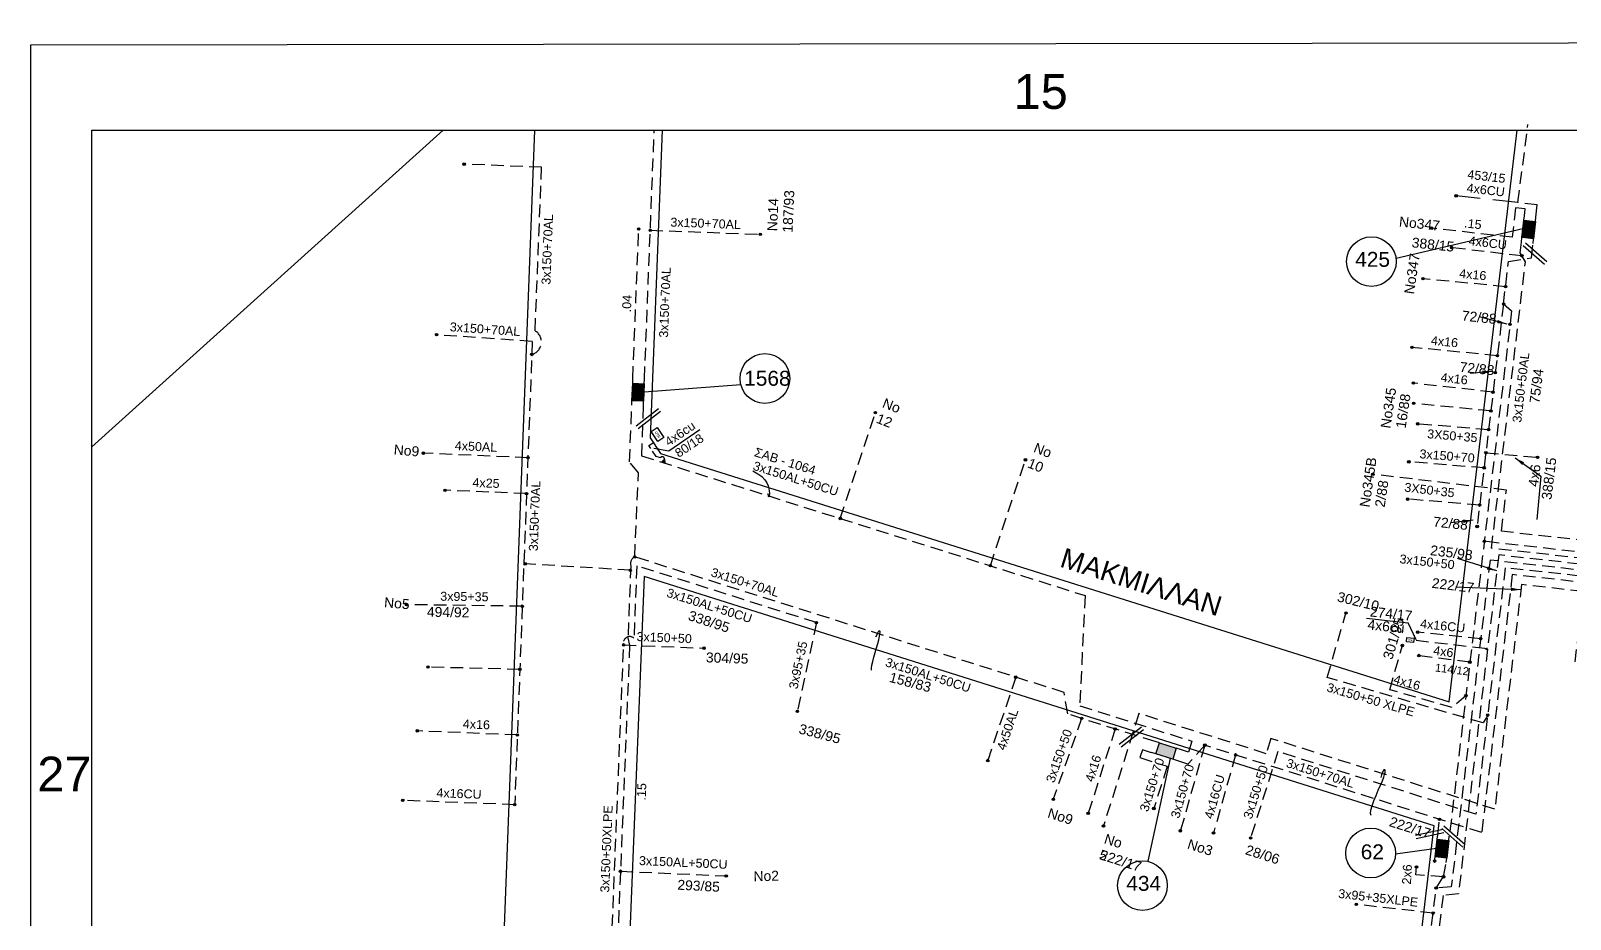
# Model space of a CAD drawing. Header units: millimetres. Extents: x 2910 to 3994, y 712 to 1224.
# Drawn here: x 2910.3 to 3065.1, y 1134.6 to 1223.9 of the extents above; entities that cross this region are included whole.
import ezdxf
from ezdxf.enums import TextEntityAlignment as Align

# ---------------------------------------------------------------- set-up
doc = ezdxf.new("R2010")
doc.units = ezdxf.units.MM
doc.linetypes.add('DASHED', pattern=[19.05, 12.7, -6.35])
for name, color, linetype in [('.04', 7, 'Continuous'), ('.15', 7, 'Continuous'), ('2x6', 7, 'Continuous'), ('3x150+50', 7, 'Continuous'), ('3x150+50 XLPE', 7, 'Continuous'), ('3x150+50AL', 7, 'Continuous'), ('3x150+50CU', 7, 'Continuous'), ('3x150+70', 7, 'Continuous'), ('3x150+70AL', 7, 'Continuous'), ('3x150AL+50CU', 7, 'Continuous'), ('3X50+35', 7, 'Continuous'), ('3x95+35', 7, 'Continuous'), ('3x95+35CUXLPE', 7, 'Continuous'), ('4x16', 7, 'Continuous'), ('4x16CU', 7, 'Continuous'), ('4x25', 7, 'Continuous'), ('4x50AL', 7, 'Continuous'), ('4x6', 7, 'Continuous'), ('4x6CU', 7, 'Continuous'), ('Link Box 4 Διευθύνσεων', 7, 'Continuous'), ('Pillar OTE', 7, 'Continuous'), ('text διευθύνσεων', 7, 'Continuous'), ('TEXT ΚΑΛΩΔΙΩΝ', 7, 'Continuous'), ('Άγνωστα', 7, 'Continuous'), ('Επιγραφές - Σχήματα', 7, 'Continuous'), ('Καλώδια ΧΤ   3x150AL+50XLPE', 7, 'Continuous'), ('Συνδέσεις', 7, 'Continuous'), ('Τομή', 7, 'Continuous'), ('Υπόβαθρο ΔΕΗ', 7, 'Continuous'), ('Υπόγεια καλώδια Παροχών ΧΤ   4x50AL', 7, 'Continuous'), ('Υπόγεια καλώδια Παροχών ΧΤ   4x6', 7, 'Continuous')]:
    doc.layers.add(name, color=color, linetype=linetype)
doc.styles.get("Standard").update_dxf_attribs({"font": 'arial.ttf'})
doc.linetypes.add('SYN_LINE', pattern='A,0.5,-0.0001,["/\\/\\/\\/",Standard,S=0.1,R=0,X=0,Y=-0.05],-0.25', length=0.7501)
doc.dimstyles.new('ISO-25', dxfattribs={"dimtxt": 2.5, "dimasz": 2.5, "dimexe": 1.25, "dimexo": 0.625, "dimtad": 1, "dimtxsty": 'Standard', "dimcen": 2.5, "dimadec": 0, "dimazin": 0, "dimtfac": 1, "dimtmove": 0, "dimatfit": 3, "dimfxl": 1, "dimarcsym": 0})

# ---------------------------------------------------------------- blocks, each defined once
blk = doc.blocks.new('LINK BOX 4 ΑΝΑΧΩΡΗΣΕΩΝ')
at = {"layer": 'Link Box 4 Διευθύνσεων', "ltscale": 40}
blk.add_hatch(color=256, dxfattribs=at).paths.add_polyline_path([(-3.54, 0), (-3.54, -4.67), (3.54, -4.67), (3.54, 0)])
for p, q in [((-3.54, 0), (-5.33, 0)), ((5.33, 0), (3.54, 0)), ((-3.54, -4.67), (-5.33, -4.67)), ((5.33, -4.67), (3.54, -4.67))]:
    blk.add_line(p, q, dxfattribs=at)
blk.add_lwpolyline([(-3.54, -4.67), (-3.54, 0), (3.54, 0), (3.54, -4.67)], close=True, dxfattribs=at)
blk = doc.blocks.new('ΤΟΜΗ')
at = {"layer": 'Τομή', "ltscale": 40}
for p, q in [((-5.7, 0), (17.1, 0)), ((-5.7, -2.8), (17.1, -2.8))]:
    blk.add_line(p, q, dxfattribs=at)
blk = doc.blocks.new('_ΣΥΝΔΕΣΗ')
at = {"layer": 'Συνδέσεις', "linetype": 'SYN_LINE', "ltscale": 40}
blk.add_hatch(color=256, dxfattribs=at).paths.add_polyline_path([(0.5, -0.01, 1), (-0.5, -0.01, 1)])
at = {"layer": 'Συνδέσεις'}
blk.add_circle((0, -0.01), 0.5, dxfattribs=at)
blk = doc.blocks.new('PILLAR ΟΤΕ')
at = {"layer": 'Pillar OTE', "ltscale": 40}
blk.add_lwpolyline([(-3.31, 2.02), (3.39, 2.02), (3.39, -1.99), (-3.31, -1.99)], close=True, dxfattribs=at)
at = {"layer": 'Pillar OTE', "insert": (-1.81, 0.71), "char_height": 1.3575, "width": 109.961, "attachment_point": 1}
blk.add_mtext('{\\fArial|b1|i0|c161|p34;OTE}', dxfattribs=at)

msp = doc.modelspace()

# ---------------------------------------------------------------- hatches: boundary and pattern name
at = {"layer": 'Pillar OTE', "ltscale": 40}
h = msp.add_hatch(color=256, dxfattribs=at)
h.dxf.hatch_style = 1
h.paths.add_polyline_path([(2974.05, 1180.46), (2974, 1180.87), (2973.71, 1180.56)])
h = msp.add_hatch(color=256, dxfattribs=at)
h.dxf.hatch_style = 1
h.paths.add_polyline_path([(3056.82, 1161.93), (3056.44, 1161.83), (3056.78, 1161.61)])

# ---------------------------------------------------------------- linework, layer by layer
at = {"layer": '.04', "color": 85, "linetype": 'DASHED', "lineweight": -3, "ltscale": 0.1}
msp.add_lwpolyline([(2970.82, 1188.95), (2971.42, 1204.01)], dxfattribs=at)
at = {"layer": '.04', "color": 1, "linetype": 'DASHED', "lineweight": -3, "ltscale": 0.1}
msp.add_lwpolyline([(2971.88, 1186.24), (2971.68, 1181.2), (3016.32, 1167.15), (3015.78, 1156.07), (3027.06, 1152.51), (3026.71, 1151.41), (3025.91, 1151.67)], dxfattribs=at)
at = {"layer": '.15', "color": 173, "linetype": 'DASHED', "lineweight": -3, "ltscale": 0.1}
msp.add_lwpolyline([(3060.51, 1205.34), (3060.59, 1206.05), (3059.62, 1206.15), (3059.29, 1203.18), (3051.19, 1204.09)], dxfattribs=at)
at = {"layer": '.15', "color": 85, "linetype": 'DASHED', "lineweight": -3, "ltscale": 0.1}
msp.add_lwpolyline([(2971.01, 1171.04, 0.360161), (2970.62, 1170.16), (2970.33, 1162.9), (2970.5, 1162.16), (2968.96, 1124.08), (2967.99, 1122.73), (2968.52, 1102.43), (2969.87, 1085.52), (2970.54, 1084.96)], format="xyb", dxfattribs=at)
at = {"layer": '2x6', "color": 173, "linetype": 'DASHED', "lineweight": -3, "ltscale": 0.1}
msp.add_lwpolyline([(3052.37, 1138.87), (3049.6, 1139.06), (3049.66, 1139.86)], dxfattribs=at)
at = {"layer": '3x150+50', "color": 5, "linetype": 'DASHED', "lineweight": -3, "ltscale": 0.1}
for points in [[(3058.41, 1196.47), (3058.92, 1200.73), (3061.22, 1201.12), (3061.38, 1202.57)], [(3058.41, 1196.47), (3059.23, 1195.78), (3052.96, 1142.95)], [(3058.41, 1196.47), (3055.76, 1174.1)], [(3129.04, 1152.38), (3120.6, 1155.7), (3116.86, 1146.2), (3070.46, 1164.07), (3071.23, 1170.95), (3056.48, 1172.6)]]:
    msp.add_lwpolyline(points, dxfattribs=at)
at = {"layer": '3x150+50', "color": 30, "linetype": 'DASHED', "lineweight": -3, "ltscale": 0.1}
msp.add_lwpolyline([(3121.78, 1143.34), (3121.36, 1142.29), (3115.31, 1144.62), (3115.36, 1144.85), (3069.1, 1162.67), (3069.9, 1169.89), (3057.93, 1171.23), (3053.88, 1137.14), (3052.34, 1137), (3051.74, 1132.4), (3052.72, 1132.27), (3051.96, 1126.49), (3051.37, 1125.92), (3051.19, 1124.38)], dxfattribs=at)
at = {"layer": '3x150+50', "color": 1, "linetype": 'DASHED', "lineweight": -3, "ltscale": 0.1}
for points in [[(3127.53, 1148.54), (3125.6, 1149.3), (3121.7, 1139.4), (3112.58, 1143.05), (3112.63, 1143.33), (3066.51, 1161.1), (3067.32, 1168.37), (3059.3, 1169.26), (3056.22, 1143.31), (3028.36, 1152.1), (3026.66, 1150.2), (3025.56, 1150.55)], [(3051.8, 1143.09), (3051.98, 1144.65)]]:
    msp.add_lwpolyline(points, dxfattribs=at)
at = {"layer": '3x150+50', "color": 27, "linetype": 'DASHED', "lineweight": -3, "ltscale": 0.1}
msp.add_lwpolyline([(2969.9, 1162.18), (2977.98, 1161.86)], dxfattribs=at)
at = {"layer": '3x150+50', "color": 85, "linetype": 'DASHED', "lineweight": -3, "ltscale": 0.1}
for points in [[(3015.97, 1154.8), (3013.12, 1146.67)], [(3035.71, 1151.46), (3032.97, 1142.77)]]:
    msp.add_lwpolyline(points, dxfattribs=at)
at = {"layer": '3x150+50 XLPE', "color": 85, "linetype": 'DASHED', "lineweight": -3, "ltscale": 0.1}
msp.add_lwpolyline([(3056.82, 1155.13), (3056.35, 1154.34), (3040.67, 1158.91), (3042.56, 1165.38)], dxfattribs=at)
at = {"layer": '3x150+50AL', "color": 133, "linetype": 'DASHED', "lineweight": -3, "ltscale": 0.1}
msp.add_lwpolyline([(3128.9, 1152.01), (3121.01, 1155.12), (3117.2, 1145.43), (3069.81, 1163.68), (3070.56, 1170.42), (3057.2, 1171.91), (3060.62, 1200.7), (3060.1, 1201.6), (3060.22, 1202.7)], dxfattribs=at)
at = {"layer": '3x150+50CU', "color": 27, "linetype": 'DASHED', "lineweight": -3, "ltscale": 0.1}
msp.add_lwpolyline([(2989.29, 1164.43), (2971.22, 1170.14), (2970.93, 1162.87)], dxfattribs=at)
at = {"layer": '3x150+70', "color": 5, "linetype": 'DASHED', "lineweight": -3, "ltscale": 0.1}
for points in [[(3056.46, 1179.99), (3048.89, 1180.6)], [(3056.01, 1176.25), (3048.77, 1176.85)]]:
    msp.add_lwpolyline(points, dxfattribs=at)
at = {"layer": '3x150+70', "color": 1, "linetype": 'DASHED', "lineweight": -3, "ltscale": 0.1}
for points in [[(3023.01, 1151.35), (3022.08, 1151.65), (3021.83, 1150.85), (3024.58, 1149.98), (3023.23, 1145.73)], [(3028.36, 1152.1), (3025.91, 1143.49)]]:
    msp.add_lwpolyline(points, dxfattribs=at)
at = {"layer": '3x150+70AL', "color": 85, "linetype": 'DASHED', "lineweight": -3, "ltscale": 0.1}
for points in [[(2971.99, 1188.9), (2972.98, 1213.94)], [(2972.58, 1203.89), (2983.65, 1203.48)], [(2960.71, 1192.7), (2951.08, 1193.37)], [(2960.71, 1192.7), (2958.94, 1146.12)], [(3023.37, 1152.47), (3014.57, 1155.24), (3014.21, 1157.41), (2971.01, 1171.04)], [(2970.58, 1169.7), (2960, 1170.34)], [(3127.71, 1148.99), (3125.03, 1150.05), (3121.13, 1140.09), (3113.23, 1143.26), (3113.31, 1143.71), (3067.15, 1161.49), (3067.98, 1168.9), (3058.58, 1169.95), (3055.64, 1145.17), (3035.71, 1151.46)], [(2959.46, 1159.73), (2950.21, 1159.95)]]:
    msp.add_lwpolyline(points, dxfattribs=at)
msp.add_lwpolyline([(2960.66, 1191.39, 0.662412), (2960.99, 1193.77), (2961.65, 1210.22), (2953.85, 1210.53)], format="xyb", dxfattribs=at)
at = {"layer": '3x150+70AL', "color": 173, "linetype": 'DASHED', "lineweight": -3, "ltscale": 0.1}
for points in [[(3128.57, 1151.18), (3121.8, 1153.85), (3117.58, 1143.12), (3114.55, 1144.23), (3114.65, 1144.48), (3068.45, 1162.28), (3069.24, 1169.36), (3057.06, 1170.72), (3053.16, 1137.87), (3051.64, 1137.73)], [(3050.03, 1124.52), (3051.64, 1137.73), (3052.37, 1138.87), (3052.64, 1140.31)]]:
    msp.add_lwpolyline(points, dxfattribs=at)
at = {"layer": '3x150+70AL', "color": 27, "linetype": 'DASHED', "lineweight": -3, "ltscale": 0.1}
msp.add_lwpolyline([(2989.68, 1043.01), (2987.51, 1043.13), (2987.35, 1040.15), (2968.09, 1041.4), (2969.93, 1084.69), (2969.29, 1085.23), (2967.92, 1102.39), (2967.39, 1122.92), (2968.37, 1124.29), (2969.9, 1162.18, -0.755849), (2970.93, 1162.87, 0.755849)], format="xyb", dxfattribs=at)
at = {"layer": '3x150AL+50CU', "color": 85, "linetype": 'DASHED', "lineweight": -3, "ltscale": 0.1}
for points in [[(2971.01, 1171.04), (2971.39, 1179.5), (2970.49, 1180.59), (2970.72, 1186.28)], [(2969.58, 1139.43), (2980.21, 1138.96)]]:
    msp.add_lwpolyline(points, dxfattribs=at)
at = {"layer": '3X50+35', "color": 5, "linetype": 'DASHED', "lineweight": -3, "ltscale": 0.1}
for points in [[(3057.14, 1185.71), (3049.37, 1186.48)], [(3056.91, 1183.82), (3049.78, 1184.41)]]:
    msp.add_lwpolyline(points, dxfattribs=at)
at = {"layer": '3X50+35', "color": 2, "linetype": 'DASHED', "lineweight": -3, "ltscale": 0.1}
msp.add_lwpolyline([(3069.35, 1176.56), (3068.88, 1172.42), (3058.21, 1173.61), (3058.7, 1177.75), (3045.26, 1179.35)], dxfattribs=at)
at = {"layer": '3x95+35', "color": 85, "linetype": 'DASHED', "lineweight": -3, "ltscale": 0.1}
msp.add_lwpolyline([(2959.7, 1166.08), (2948.04, 1166.23)], dxfattribs=at)
at = {"layer": '3x95+35', "color": 27, "linetype": 'DASHED', "lineweight": -3, "ltscale": 0.1}
msp.add_lwpolyline([(2989.29, 1164.43), (2987.38, 1155.5)], dxfattribs=at)
at = {"layer": '3x95+35CUXLPE', "color": 173, "linetype": 'DASHED', "lineweight": -3, "ltscale": 0.1}
msp.add_lwpolyline([(3051.33, 1135.22), (3043.6, 1136.09)], dxfattribs=at)
at = {"layer": '4x16', "color": 5, "linetype": 'DASHED', "lineweight": -3, "ltscale": 0.1}
for points in [[(3058.62, 1198.21), (3050.32, 1199.01)], [(3057.8, 1191.27), (3049.2, 1192.11)], [(3057.36, 1187.61), (3049.35, 1188.51)], [(3054.63, 1157.08), (3053.26, 1155.89), (3046.97, 1157.68), (3048.24, 1162.13)]]:
    msp.add_lwpolyline(points, dxfattribs=at)
at = {"layer": '4x16', "color": 85, "linetype": 'DASHED', "lineweight": -3, "ltscale": 0.1}
for points in [[(2959.2, 1153.13), (2949.14, 1153.54)], [(3019.35, 1153.74), (3016.63, 1145.25)]]:
    msp.add_lwpolyline(points, dxfattribs=at)
at = {"layer": '4x16CU', "color": 173, "linetype": 'DASHED', "lineweight": -3, "ltscale": 0.1}
msp.add_lwpolyline([(3056.12, 1162.81), (3049.77, 1163.46)], dxfattribs=at)
at = {"layer": '4x16CU', "color": 1, "linetype": 'DASHED', "lineweight": -3, "ltscale": 0.1}
msp.add_lwpolyline([(3031.46, 1151.12), (3029.24, 1143.27)], dxfattribs=at)
at = {"layer": '4x16CU', "color": 85, "linetype": 'DASHED', "lineweight": -3, "ltscale": 0.1}
msp.add_lwpolyline([(2958.94, 1146.12), (2947.68, 1146.55)], dxfattribs=at)
at = {"layer": '4x25', "color": 85, "linetype": 'DASHED', "lineweight": -3, "ltscale": 0.1}
msp.add_lwpolyline([(2960.13, 1177.4), (2951.92, 1177.74)], dxfattribs=at)
at = {"layer": '4x50AL', "color": 85, "linetype": 'DASHED', "lineweight": -3, "ltscale": 0.1}
for points in [[(2960.27, 1181.01), (2949.75, 1181.47)], [(3009.34, 1158.94), (3006.53, 1150.55)]]:
    msp.add_lwpolyline(points, dxfattribs=at)
at = {"layer": '4x6', "color": 5, "linetype": 'DASHED', "lineweight": -3, "ltscale": 0.1}
for points in [[(3056.64, 1181.51), (3061.84, 1181.04)], [(3055.03, 1160.45), (3049.9, 1161.11)]]:
    msp.add_lwpolyline(points, dxfattribs=at)
at = {"layer": '4x6CU', "color": 173, "linetype": 'DASHED', "lineweight": -3, "ltscale": 0.1}
msp.add_lwpolyline([(3061.67, 1205.21), (3061.81, 1206.44), (3059.86, 1206.66), (3060.87, 1214.51)], dxfattribs=at)
at = {"layer": '4x6CU', "color": 133, "linetype": 'DASHED', "lineweight": -3, "ltscale": 0.1}
msp.add_lwpolyline([(3060.26, 1201.31), (3053.2, 1202.13)], dxfattribs=at)
at = {"layer": 'Pillar OTE', "ltscale": 40}
msp.add_lwpolyline([(2973.71, 1180.56), (2974, 1180.87), (2974.05, 1180.46), (2973.71, 1180.56)], dxfattribs=at)
at = {"layer": 'TEXT ΚΑΛΩΔΙΩΝ', "color": 7, "linetype": 'Continuous', "ltscale": 0.1}
msp.add_lwpolyline([(3044.62, 1164.88), (3048.83, 1164.4)], dxfattribs=at)
for points in [[(2982.9, 1179.68), (2984.42, 1178.98), (2984.69, 1176.92), (2984.44, 1176.9), (2984.44, 1177.41)], [(2994.85, 1159.65), (2994.74, 1159.97), (2995.91, 1163.61), (2995.55, 1163.68), (2995.44, 1163.33), (2995.22, 1162.96)]]:
    msp.add_open_spline(points, degree=3, dxfattribs=at)
at = {"layer": 'Άγνωστα', "linetype": 'Continuous', "lineweight": -3, "ltscale": 0.1}
msp.add_lwpolyline([(3993.79, 714.16), (2910.27, 712.76), (2910.26, 1222.54), (3993.11, 1223.94)], close=True, dxfattribs=at)
at = {"layer": 'Άγνωστα', "color": 1, "linetype": 'DASHED', "lineweight": -3, "ltscale": 0.1}
for points in [[(2991.69, 1174.9), (2995.22, 1185.55)], [(3006.79, 1170.15), (3010.32, 1180.8)]]:
    msp.add_lwpolyline(points, dxfattribs=at)
at = {"layer": 'Καλώδια ΧΤ   3x150AL+50XLPE', "color": 151, "linetype": 'DASHED', "ltscale": 0.1}
msp.add_lwpolyline([(3129.19, 1152.75), (3120.2, 1156.29), (3116.53, 1146.89), (3116.53, 1146.89), (3116.53, 1146.89), (3113.63, 1148), (3113.27, 1147.08), (3113.27, 1147.08), (3111.61, 1142.76), (3065.63, 1160.47), (3066.42, 1167.56), (3060.23, 1168.25), (3057.54, 1145.67), (3035.02, 1152.78), (3034.54, 1151.25), (3021.74, 1155.29), (3018.17, 1143.98)], dxfattribs=at)
at = {"layer": 'Υπόβαθρο ΔΕΗ', "lineweight": -3}
msp.add_lwpolyline([(2916.4, 1211.92), (2916.4, 1213.94), (3915.14, 1213.94), (3915.14, 721.1), (2916.4, 721.1)], close=True, dxfattribs=at)
at = {"layer": 'Υπόβαθρο ΔΕΗ', "linetype": 'Continuous', "lineweight": -3}
for points in [[(2916.4, 1182.11), (2951.75, 1213.94)], [(2960.92, 1213.94), (2956.8, 1105.7), (2916.4, 1131.73)], [(2973.78, 1213.94), (2972.56, 1183.02), (2973.6, 1181.44), (3052.95, 1156.46), (3059.78, 1213.94)], [(3062.17, 1179.14), (3061.77, 1174.81)], [(2969.22, 1100.81), (3005.46, 1082.58), (3042.94, 1072.55), (3051.43, 1143.98), (2971.98, 1169.06), (2969.22, 1100.81)]]:
    msp.add_lwpolyline(points, dxfattribs=at)
at = {"layer": 'Υπόβαθρο ΔΕΗ', "lineweight": -3}
for points in [[(3060.37, 1204.02), (3047.61, 1201.03)], [(2971.97, 1187.62), (2981.69, 1188.36)], [(3024.88, 1150.77), (3022.63, 1140.43)], [(3051.9, 1141.74), (3047.55, 1141.16)]]:
    msp.add_lwpolyline(points, dxfattribs=at)
for centre in [(3045.12, 1200.73), (2984.11, 1188.98), (3045.05, 1141.26), (3022.09, 1137.98)]:
    msp.add_circle(centre, 2.5, dxfattribs=at)
at = {"layer": 'Υπόβαθρο ΔΕΗ', "linetype": 'Continuous', "lineweight": -3}
msp.add_open_spline([(3045.09, 1145.03), (3044.76, 1145.38), (3046.82, 1149.52), (3046.35, 1149.79), (3046.18, 1149.26), (3046.07, 1148.87)], degree=3, dxfattribs=at)
at = {"layer": 'Υπόγεια καλώδια Παροχών ΧΤ   4x6', "color": 173, "linetype": 'DASHED', "ltscale": 0.2}
msp.add_lwpolyline([(3059.86, 1206.66), (3053.65, 1207.35)], dxfattribs=at)
at = {"layer": 'Υπόγεια καλώδια Παροχών ΧΤ   4x6', "color": 1, "linetype": 'DASHED', "ltscale": 0.05}
msp.add_lwpolyline([(2974, 1180.87, 0.882656), (2973.6, 1180.99), (2973.16, 1181.14), (2972.43, 1182.24), (2973.26, 1182.79)], format="xyb", dxfattribs=at)
at = {"layer": 'Υπόγεια καλώδια Παροχών ΧΤ   4x6', "color": 30, "linetype": 'DASHED', "ltscale": 0.1}
msp.add_lwpolyline([(3056.55, 1161.82), (3049.4, 1162.64)], dxfattribs=at)

# ---------------------------------------------------------------- block references
at = {"layer": 'Link Box 4 Διευθύνσεων', "lineweight": -3, "xscale": 0.2499999999999997, "yscale": 0.2499999999999997, "zscale": 0.2499999999999997}
for p, rotation in [((3061.53, 1203.89), 263.6415095533855), ((2971.94, 1187.57), 267.7378614055097), ((3024.64, 1152.07), 342.4834879545871), ((3052.8, 1141.63), 263.2216058035331)]:
    msp.add_blockref('LINK BOX 4 ΑΝΑΧΩΡΗΣΕΩΝ', p, dxfattribs=dict(at, rotation=rotation))
at = {"layer": 'Pillar OTE'}
for p, xscale, yscale, zscale, rotation in [((2973.3, 1183.35), 0.1820116321525682, 0.1820116321525682, 0.1820116321525682, 304), ((3049.02, 1162.68), 0.1091591294360642, 0.1091591294360642, 0.1091591294360642, 354.0000000000001)]:
    msp.add_blockref('PILLAR ΟΤΕ', p, dxfattribs=dict(at, xscale=xscale, yscale=yscale, zscale=zscale, rotation=rotation))
at = {"layer": 'Συνδέσεις', "lineweight": -3, "xscale": 0.25, "yscale": 0.25, "zscale": 0.25}
for p in [(2953.85, 1210.53), (3053.65, 1207.35), (2971.42, 1204.01), (2972.58, 1203.89), (2983.65, 1203.48), (3051.19, 1204.09), (3053.2, 1202.13), (3060.26, 1201.32), (3050.32, 1199.02), (3058.62, 1198.21), (3058.42, 1196.47), (3059.07, 1194.42), (2951.08, 1193.38), (2960.66, 1191.4), (3049.2, 1192.11), (3057.8, 1191.27), (3057.59, 1189.56), (3049.35, 1188.52), (3049.37, 1186.49), (3057.36, 1187.61), (2995.22, 1185.55), (3057.14, 1185.72), (3049.78, 1184.42), (3056.91, 1183.83), (3056.64, 1181.51), (2949.75, 1181.47), (2960.27, 1181.01), (3010.32, 1180.8), (3048.89, 1180.6), (3056.46, 1180), (3061.84, 1181.05), (3045.26, 1179.35), (2951.92, 1177.74), (2960.13, 1177.4), (3048.77, 1176.85), (3056.01, 1176.25), (2991.69, 1174.9), (3055.76, 1174.1), (3056.48, 1172.6), (2971.01, 1171.04), (2960, 1170.34), (2970.58, 1169.7), (3006.79, 1170.15), (2948.04, 1166.23), (2959.7, 1166.08), (3042.56, 1165.39), (2989.29, 1164.43), (3049.78, 1163.47), (2969.9, 1162.19), (2977.98, 1161.86), (3048.24, 1162.13), (3056.12, 1162.82), (2950.21, 1159.96), (3049.9, 1161.12), (3055.03, 1160.45), (2959.46, 1159.73), (3009.34, 1158.95), (3054.63, 1157.08), (2987.38, 1155.51), (3015.97, 1154.8), (3019.35, 1153.74), (3056.82, 1155.13), (2949.14, 1153.55), (2959.2, 1153.13), (3028.36, 1152.11), (3006.53, 1150.56), (3031.46, 1151.13), (2947.68, 1146.56), (2958.94, 1146.13), (3013.13, 1146.67), (3016.63, 1145.25), (3023.24, 1145.74), (3051.98, 1144.65), (3018.17, 1143.98), (3025.91, 1143.49), (3029.24, 1143.27), (3032.97, 1142.77), (3049.66, 1139.86), (3051.48, 1140.45), (2969.58, 1139.43), (2980.21, 1138.96), (3052.38, 1138.87), (3051.64, 1137.74), (3043.6, 1136.1), (3051.33, 1135.22)]:
    msp.add_blockref('_ΣΥΝΔΕΣΗ', p, dxfattribs=at)
at = {"layer": 'Τομή', "lineweight": -3, "xscale": 0.125, "yscale": 0.125, "zscale": 0.2499999999999997}
for p, rotation in [((3061.16, 1202.15), 318.7927247944763), ((2973.06, 1185.22), 217.7911440354546), ((3021.64, 1153.2), 217.7911440354546), ((3050.25, 1143.21), 11.97413031867121), ((3052.96, 1143.51), 318.7927247944763)]:
    msp.add_blockref('ΤΟΜΗ', p, dxfattribs=dict(at, rotation=rotation))

# ---------------------------------------------------------------- texts
at = {"layer": 'text διευθύνσεων', "color": 7, "linetype": 'Continuous', "lineweight": -3, "ltscale": 0.1}
msp.add_text('ΜΑΚΜΙΛΛΑΝ', height=2, rotation=342.5244, dxfattribs=at).set_placement((3021.97, 1168.52), align=Align.MIDDLE_CENTER)
at = {"layer": 'TEXT ΚΑΛΩΔΙΩΝ', "color": 7, "linetype": 'Continuous', "lineweight": -3, "ltscale": 0.1}
for s, rotation, p in [('453/15', 353.3945, (3056.7, 1209.3)), ('4x6CU', 353.3945, (3056.63, 1207.94)), ('3x150+70AL', 87.7337, (2962.22, 1201.96)), ('3x150+70AL', 357.8892, (2978.15, 1204.58)), ('.15', 353.6415, (3055.34, 1204.53)), ('4x6CU', 353.3945, (3056.83, 1202.62)), ('3x150+70AL', 87.7379, (2974.05, 1196.63)), ('4x16', 354.4672, (3055.33, 1199.43)), ('.04', 87.7379, (2970.22, 1196.51)), ('3x150+70AL', 356.0298, (2955.96, 1193.94)), ('4x16', 354.4075, (3052.48, 1192.69)), ('3x150+50AL', 83.2226, (3060.16, 1188.08)), ('4x16', 353.5572, (3053.46, 1188.96)), ('3X50+35', 355.269, (3053.27, 1183.22)), ('4x50AL', 357.5053, (2955.05, 1182.14)), ('ΣΑΒ - 1064', 342.4835, (2986.14, 1180.66)), ('3x150+70', 355.4002, (3052.74, 1181.19)), ('3x150AL+50CU', 342.4835, (2987.22, 1178.91)), ('4x25', 357.6363, (2956.06, 1178.47)), ('3x150+70AL', 87.8177, (2960.94, 1175.16)), ('3X50+35', 353.2226, (3050.97, 1177.76)), ('3x150+50', 353.6415, (3050.73, 1170.55)), ('3x150+70AL', 342.4835, (2982.12, 1168.48)), ('3x150AL+50CU', 342.4835, (2978.53, 1166.14)), ('3x95+35', 359.2575, (2953.88, 1167.05)), ('4x16CU', 354.1374, (3052.3, 1164.11)), ('3x150+50', 357.6816, (2973.98, 1162.92)), ('3x95+35', 77.9297, (2987.45, 1160.16)), ('4x6', 352.5978, (3052.37, 1161.52)), ('3x150AL+50CU', 342.4835, (3000.53, 1159.16)), ('4x16', 344.0694, (3048.7, 1158.41)), ('3x150+50 XLPE', 343.7549, (3045.06, 1156.69)), ('4x50AL', 71.4611, (3008.52, 1153.68)), ('4x16', 357.6496, (2955.09, 1154.2)), ('3x150+50', 70.7183, (3013.7, 1151.03)), ('4x16', 72.2621, (3017.13, 1149.77)), ('3x150+70', 72.4835, (3023.05, 1148.13)), ('3x150+70AL', 342.4835, (3039.99, 1149.29)), ('3x150+70', 74.1081, (3026.11, 1147.48)), ('4x16CU', 74.2093, (3029.34, 1146.93)), ('3x150+50', 72.4835, (3033.48, 1147.39)), ('4x16CU', 357.8177, (2953.34, 1147.24)), ('.15', 87.6816, (2971.7, 1147.42)), ('3x150+50XLPE', 87.6816, (2968.17, 1141.67)), ('3x150AL+50CU', 357.4641, (2975.9, 1140.31)), ('2x6', 87.0158, (3048.7, 1139.11)), ('3x95+35XLPE', 353.5416, (3045.81, 1136.75))]:
    msp.add_text(s, height=0.9, rotation=rotation, dxfattribs=at).set_placement(p, align=Align.MIDDLE_CENTER)
at = {"layer": 'Άγνωστα', "color": 7, "lineweight": -3}
note = msp.add_mtext_dynamic_manual_height_columns('No14\\P', width=1.8, gutter_width=0, heights=[0.73, 0], dxfattribs=dict(at, insert=(2984.26, 1202.01), char_height=1, attachment_point=1, rotation=87.5146))
note = msp.add_mtext_dynamic_manual_height_columns('187/93\\P', width=1.8, gutter_width=0, heights=[0.73, 0], dxfattribs=dict(at, insert=(2985.81, 1201.87), char_height=1, attachment_point=1, rotation=87.5146))
note = msp.add_mtext_dynamic_manual_height_columns('No347\\P', width=1.8, gutter_width=0, heights=[0.73, 0], dxfattribs=dict(at, insert=(3046.18, 1205.46), char_height=1, attachment_point=1, rotation=353.846))
note = msp.add_mtext_dynamic_manual_height_columns('388/15\\P', width=1.8, gutter_width=0, heights=[0.73, 0], dxfattribs=dict(at, insert=(3047.46, 1203.36), char_height=1, attachment_point=1, rotation=353.846))
at = {"layer": 'Άγνωστα', "color": 7, "lineweight": -3, "char_height": 1.5, "width": 4.551914400963142e-14, "attachment_point": 1}
for s, insert in [('425', (3043.5, 1201.71)), ('1568', (2982.03, 1189.75)), ('62', (3044.05, 1142.13)), ('434', (3020.47, 1138.96))]:
    msp.add_mtext(s, dxfattribs=dict(at, insert=insert))
at = {"layer": 'Άγνωστα', "color": 7, "lineweight": -3}
note = msp.add_mtext_dynamic_manual_height_columns('No347\\P', width=1.8, gutter_width=0, heights=[0.73, 0], dxfattribs=dict(at, insert=(3048.15, 1195.77), char_height=1, attachment_point=1, rotation=81.6512))
note = msp.add_mtext_dynamic_manual_height_columns('72/88\\P', width=1.8, gutter_width=0, heights=[0.73, 0], dxfattribs=dict(at, insert=(3052.49, 1195.99), char_height=1, attachment_point=1, rotation=354.1714))
note = msp.add_mtext_dynamic_manual_height_columns('72/88\\P', width=1.8, gutter_width=0, heights=[0.73, 0], dxfattribs=dict(at, insert=(3052.27, 1190.83), char_height=1, attachment_point=1, rotation=354.1714))
note = msp.add_mtext_dynamic_manual_height_columns('75/94\\P', width=1.8, gutter_width=0, heights=[0.73, 0], dxfattribs=dict(at, insert=(3060.8, 1184.76), char_height=1, attachment_point=1, rotation=83))
note = msp.add_mtext_dynamic_manual_height_columns('No345\\P', width=1.8, gutter_width=0, heights=[0.73, 0], dxfattribs=dict(at, insert=(3045.78, 1182.27), char_height=1, attachment_point=1, rotation=81.6512))
note = msp.add_mtext_dynamic_manual_height_columns('Νο ', width=1.8, gutter_width=0, heights=[0.73, 0], dxfattribs=dict(at, insert=(2994.53, 1187.7), char_height=1, attachment_point=1, rotation=338.5649))
for column, words in zip(note.columns.linked_columns, ['12\\P']):
    column.text = words
note = msp.add_mtext_dynamic_manual_height_columns('16/88\\P', width=1.8, gutter_width=0, heights=[0.73, 0], dxfattribs=dict(at, insert=(3047.31, 1182.27), char_height=1, attachment_point=1, rotation=81.6512))
note = msp.add_mtext_dynamic_manual_height_columns('No9\\P', width=1.8, gutter_width=0, heights=[0.73, 0], dxfattribs=dict(at, insert=(2945.03, 1182.48), char_height=1, attachment_point=1, rotation=355.3835))
note = msp.add_mtext_dynamic_manual_height_columns('Νο ', width=1.8, gutter_width=0, heights=[0.73, 0], dxfattribs=dict(at, insert=(3009.74, 1183.21), char_height=1, attachment_point=1, rotation=338.5649))
for column, words in zip(note.columns.linked_columns, ['10\\P']):
    column.text = words
note = msp.add_mtext_dynamic_manual_height_columns('No345B\\P', width=1.8, gutter_width=0, heights=[0.73, 0], dxfattribs=dict(at, insert=(3043.67, 1174.34), char_height=1, attachment_point=1, rotation=81.6512))
note = msp.add_mtext_dynamic_manual_height_columns('4x6\\P', width=1.8, gutter_width=0, heights=[0.73, 0], dxfattribs=dict(at, insert=(3060.68, 1176.38), char_height=1, attachment_point=1, rotation=83))
note = msp.add_mtext_dynamic_manual_height_columns('388/15\\P', width=1.8, gutter_width=0, heights=[0.73, 0], dxfattribs=dict(at, insert=(3062.01, 1175.07), char_height=1, attachment_point=1, rotation=83))
note = msp.add_mtext_dynamic_manual_height_columns('2/88\\P', width=1.8, gutter_width=0, heights=[0.73, 0], dxfattribs=dict(at, insert=(3045.2, 1174.34), char_height=1, attachment_point=1, rotation=81.6512))
note = msp.add_mtext_dynamic_manual_height_columns('72/88\\P', width=1.8, gutter_width=0, heights=[0.73, 0], dxfattribs=dict(at, insert=(3049.61, 1175.27), char_height=1, attachment_point=1, rotation=354.1714))
note = msp.add_mtext_dynamic_manual_height_columns('235/98\\P', width=1.8, gutter_width=0, heights=[0.73, 0], dxfattribs=dict(at, insert=(3049.33, 1172.44), char_height=1, attachment_point=1, rotation=353))
note = msp.add_mtext_dynamic_manual_height_columns('222/17\\P', width=1.8, gutter_width=0, heights=[0.73, 0], dxfattribs=dict(at, insert=(3049.49, 1169.15), char_height=1, attachment_point=1, rotation=353))
note = msp.add_mtext_dynamic_manual_height_columns('No5\\P', width=1.8, gutter_width=0, heights=[0.73, 0], dxfattribs=dict(at, insert=(2944.06, 1167.12), char_height=1, attachment_point=1, rotation=355.3835))
for column, words in zip(note.columns.linked_columns, ['\\P']):
    column.text = words
note = msp.add_mtext_dynamic_manual_height_columns('302/10\\P', width=1.8, gutter_width=0, heights=[0.73, 0], dxfattribs=dict(at, insert=(3040.09, 1167.98), char_height=1, attachment_point=1, rotation=346.3241))
at = {"layer": 'Άγνωστα', "color": 7, "lineweight": -3, "char_height": 1, "attachment_point": 1}
for s, insert, width, rotation in [('494/92', (2950.12, 1166.02), 1.8, 359), ('28/06', (3032.66, 1142.11), 3.6, 342.4719)]:
    msp.add_mtext(s, dxfattribs=dict(at, insert=insert, width=width, rotation=rotation))
at = {"layer": 'Άγνωστα', "color": 7, "lineweight": -3}
note = msp.add_mtext_dynamic_manual_height_columns('338/95\\P', width=1.8, gutter_width=0, heights=[0.73, 0], dxfattribs=dict(at, insert=(2974.9, 1166.23), char_height=1, attachment_point=1, rotation=342))
note = msp.add_mtext_dynamic_manual_height_columns('301/95\\P', width=1.8, gutter_width=0, heights=[0.73, 0], dxfattribs=dict(at, insert=(3045.73, 1159.2), char_height=1, attachment_point=1, rotation=73.1528))
note = msp.add_mtext_dynamic_manual_height_columns('304/95\\P', width=1.8, gutter_width=0, heights=[0.73, 0], dxfattribs=dict(at, insert=(2976.4, 1161.5), char_height=1, attachment_point=1, rotation=358))
note = msp.add_mtext_dynamic_manual_height_columns('{\\H0.8x;114/12}\\P', width=1.8, gutter_width=0, heights=[0.73, 0], dxfattribs=dict(at, insert=(3049.8, 1160.54), char_height=1, attachment_point=1, rotation=353))
note = msp.add_mtext_dynamic_manual_height_columns('158/83\\P', width=1.8, gutter_width=0, heights=[0.73, 0], dxfattribs=dict(at, insert=(2995.05, 1159.91), char_height=1, attachment_point=1, rotation=345.3779))
note = msp.add_mtext_dynamic_manual_height_columns('338/95\\P', width=1.8, gutter_width=0, heights=[0.73, 0], dxfattribs=dict(at, insert=(2985.95, 1154.73), char_height=1, attachment_point=1, rotation=345.3779))
note = msp.add_mtext_dynamic_manual_height_columns('Νο9\\P', width=1.8, gutter_width=0, heights=[0.73, 0], dxfattribs=dict(at, insert=(3011.05, 1146.35), char_height=1, attachment_point=1, rotation=342.4719))
note = msp.add_mtext_dynamic_manual_height_columns('222/17\\P', width=1.8, gutter_width=0, heights=[0.73, 0], dxfattribs=dict(at, insert=(3045.42, 1145.48), char_height=1, attachment_point=1, rotation=342.4719))
note = msp.add_mtext_dynamic_manual_height_columns('Νο ', width=1.8, gutter_width=0, heights=[0.73, 0], dxfattribs=dict(at, insert=(3016.74, 1143.76), char_height=1, attachment_point=1, rotation=342.4719))
for column, words in zip(note.columns.linked_columns, ['5\\P']):
    column.text = words
note = msp.add_mtext_dynamic_manual_height_columns('222/17\\P', width=1.8, gutter_width=0, heights=[0.73, 0], dxfattribs=dict(at, insert=(3016.3, 1142.15), char_height=1, attachment_point=1, rotation=342.4719))
note = msp.add_mtext_dynamic_manual_height_columns('Νο3\\P', width=1.8, gutter_width=0, heights=[0.73, 0], dxfattribs=dict(at, insert=(3025.11, 1143.23), char_height=1, attachment_point=1, rotation=342.4719))
note = msp.add_mtext_dynamic_manual_height_columns('293/85\\P', width=1.8, gutter_width=0, heights=[0.73, 0], dxfattribs=dict(at, insert=(2973.54, 1138.67), char_height=1, attachment_point=1, rotation=357))
note = msp.add_mtext_dynamic_manual_height_columns('No2\\P', width=1.8, gutter_width=0, heights=[0.73, 0], dxfattribs=dict(at, insert=(2981.15, 1139.37), char_height=1, attachment_point=1, rotation=1.5198))
at = {"layer": 'Επιγραφές - Σχήματα', "lineweight": -3, "ltscale": 0.2, "char_height": 3.5, "width": 9.8359, "attachment_point": 1}
for s, insert in [('15', (3009.14, 1219.59)), ('27', (2910.92, 1150.95))]:
    msp.add_mtext(s, dxfattribs=dict(at, insert=insert))
at = {"layer": 'Υπόγεια καλώδια Παροχών ΧΤ   4x50AL', "color": 7, "ltscale": 0.2, "attachment_point": 1}
for s, insert, char_height, rotation in [('4x6cu', (2973.93, 1182.87), 0.9, 34), ('80/18', (2974.94, 1181.73), 0.9, 34), ('4x6cu', (3044.8, 1164.75), 1, 354), ('274/17', (3045.04, 1166.05), 1, 354)]:
    msp.add_mtext_dynamic_manual_height_columns(s, width=1.8, gutter_width=12.5, heights=[0.118], dxfattribs=dict(at, insert=insert, char_height=char_height, rotation=rotation))

# ---------------------------------------------------------------- leaders
at = {"layer": 'Επιγραφές - Σχήματα', "lineweight": -3, "ltscale": 40}
for points in [[(3058.77, 1194.45), (3056.01, 1195.18)], [(3057.28, 1189.69), (3055.06, 1189.48)], [(3059.58, 1181), (3062.17, 1179.14)], [(3055.36, 1174.73), (3053.13, 1174.45)], [(3057.74, 1169.63), (3053.78, 1170.87)], [(3060.17, 1167.74), (3053.62, 1167.99)]]:
    msp.add_leader(points, dimstyle='ISO-25', override={"dimasz": 1, "dimtad": 0}, dxfattribs=at)
at = {"layer": 'Επιγραφές - Σχήματα'}
msp.add_leader([(2972.94, 1181.97), (2974.44, 1181.69), (2977.57, 1183.86)], dimstyle='ISO-25', override={"dimasz": 0.5, "dimgap": 0.625, "dimtad": 0}, dxfattribs=at)
at = {"layer": 'Επιγραφές - Σχήματα', "ltscale": 40}
msp.add_leader([(3049.63, 1162.7), (3048.83, 1164.4)], dimstyle='ISO-25', override={"dimasz": 0.5, "dimtad": 0}, dxfattribs=at)

doc.saveas('drawing.dxf')
